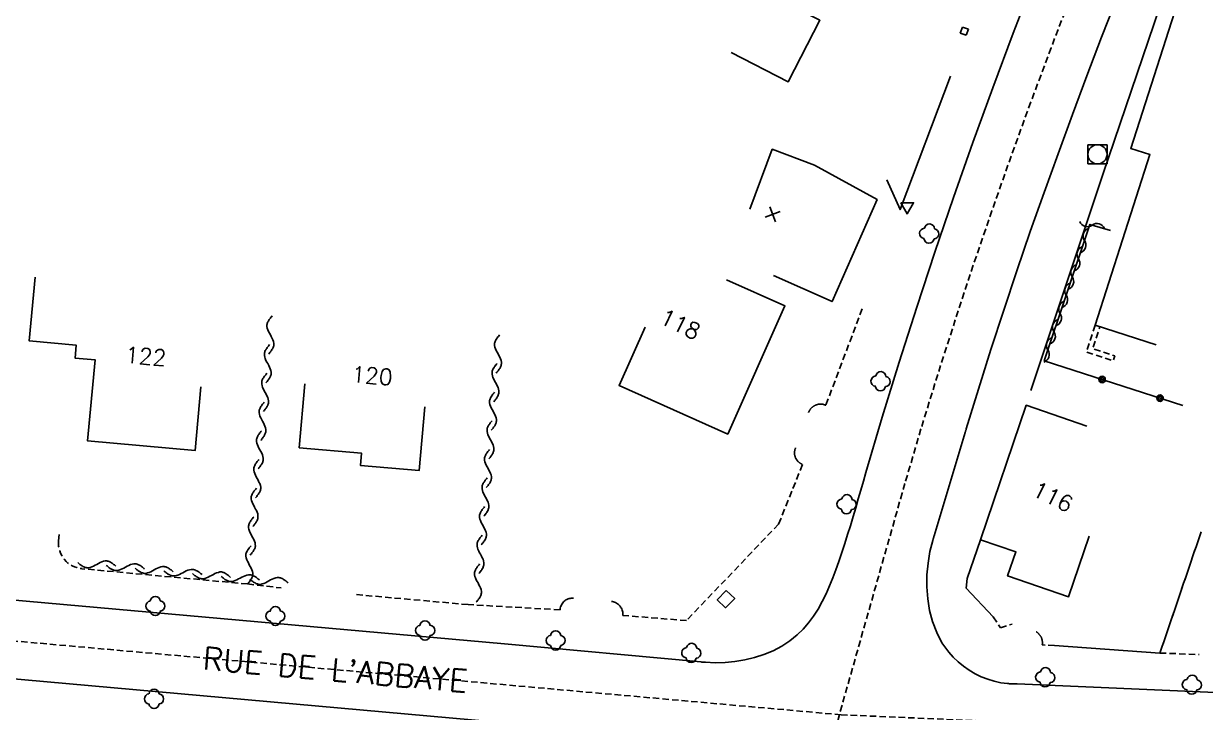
# Model space of a CAD drawing. Header units: millimetres. Extents: x 107999 to 109001, y 146999 to 148001.
# Drawn here: x 108595.3 to 108687.5, y 147361.7 to 147415.5 of the extents above; entities that cross this region are included whole.
import ezdxf
from ezdxf.enums import TextEntityAlignment as Align

# ---------------------------------------------------------------- set-up
doc = ezdxf.new("R2010")
doc.units = ezdxf.units.MM
doc.linetypes.add('DASHED', pattern=[0.75, 0.5, -0.25])
doc.layers.get('0').update_dxf_attribs({"linetype": 'CONTINUOUS'})
for name, color, linetype in [('W0001', 6, 'DASHED'), ('W0008', 7, 'CONTINUOUS'), ('W0100', 7, 'CONTINUOUS'), ('W0112', 1, 'DASHED'), ('W0300', 7, 'CONTINUOUS'), ('W0310', 3, 'CONTINUOUS'), ('W0322', 7, 'CONTINUOUS'), ('W0420', 7, 'CONTINUOUS'), ('W0473', 7, 'CONTINUOUS'), ('W0989', 7, 'CONTINUOUS'), ('W0991', 7, 'CONTINUOUS')]:
    doc.layers.add(name, color=color, linetype=linetype)
doc.styles.get("Standard").update_dxf_attribs({"font": 'romans.shx', "width": 0.85})

# ---------------------------------------------------------------- blocks, each defined once
blk = doc.blocks.new('t322o')
at = {"color": 0, "linetype": 'Continuous'}
for radius in [0.25, 0.15]:
    blk.add_circle((0, 0), radius, dxfattribs=at)
blk = doc.blocks.new('t310o')
at = {"color": 0, "linetype": 'Continuous'}
for centre, start, end in [((-0.5, 0.375), 216.8699, 323.1304), ((0.5, -0.375), 36.8699, 143.1303)]:
    blk.add_arc(centre, 0.625, start, end, dxfattribs=at)
blk = doc.blocks.new('T420')
for p, q in [((0.75, 0.75), (-0.75, 0.75)), ((-0.75, 0.75), (-0.75, -0.75)), ((0.75, 0.75), (0.75, -0.75)), ((0.75, -0.75), (-0.75, -0.75))]:
    blk.add_line(p, q)
blk.add_ellipse((0, 0), major_axis=(-0.53, 0.53), ratio=1, start_param=3.926991, end_param=10.210176)

msp = doc.modelspace()

# ---------------------------------------------------------------- linework, layer by layer
at = {"layer": 'W0001'}
for points in [[(108677.131, 147417.797), (108675.506, 147413.578), (108673.92, 147409.344), (108672.389, 147405.125), (108670.889, 147400.859), (108669.435, 147396.609), (108668.029, 147392.359), (108666.662, 147388.094), (108665.349, 147383.844), (108664.099, 147379.594), (108663.889, 147378.844), (108663.685, 147378.156), (108663.482, 147377.438), (108658.982, 147361.563), (108653.693, 147339.125), (108636.428, 147266.015), (108615.898, 147178.661)], [(108999.037, 147346.688), (108659.123, 147361.547), (108457.256, 147379.547)]]:
    msp.add_lwpolyline(points, dxfattribs=at)
at = {"layer": 'W0008'}
for points in [[(108999.099, 147349.703), (108672.865, 147363.953), (108672.787, 147363.953), (108672.717, 147363.953), (108672.639, 147363.953), (108672.56, 147363.953), (108672.482, 147363.969), (108672.412, 147363.969), (108672.334, 147363.969), (108672.256, 147363.969), (108672.178, 147363.984), (108672.099, 147363.984), (108671.584, 147364.047), (108671.068, 147364.172), (108670.56, 147364.328), (108670.06, 147364.516), (108669.576, 147364.75), (108669.115, 147365.031), (108668.67, 147365.328), (108668.256, 147365.672), (108667.865, 147366.047), (108667.514, 147366.438), (108666.99, 147367.172), (108666.576, 147367.969), (108666.248, 147368.813), (108666.021, 147369.688), (108665.873, 147370.594), (108665.81, 147371.531), (108665.818, 147372.453), (108665.904, 147373.375), (108666.053, 147374.281), (108666.271, 147375.141), (108666.271, 147375.141), (108666.279, 147375.188), (108666.295, 147375.219), (108666.303, 147375.25), (108666.31, 147375.281), (108666.326, 147375.328), (108666.334, 147375.359), (108666.342, 147375.391), (108666.357, 147375.422), (108666.365, 147375.469), (108666.373, 147375.5), (108668.803, 147383.563), (108668.81, 147383.594), (108668.818, 147383.625), (108668.826, 147383.656), (108668.834, 147383.688), (108668.842, 147383.719), (108668.857, 147383.75), (108668.865, 147383.781), (108668.873, 147383.797), (108668.881, 147383.828), (108668.889, 147383.859), (108668.889, 147383.859), (108669.834, 147386.953), (108670.803, 147390.031), (108671.803, 147393.109), (108672.834, 147396.172), (108673.881, 147399.234), (108674.951, 147402.281), (108676.045, 147405.312), (108677.162, 147408.359), (108678.303, 147411.375), (108679.451, 147414.406), (108681.779, 147420.328)], [(108999.099, 147349.703), (108672.865, 147363.953), (108672.787, 147363.953), (108672.717, 147363.953), (108672.639, 147363.953), (108672.56, 147363.953), (108672.482, 147363.969), (108672.412, 147363.969), (108672.334, 147363.969), (108672.256, 147363.969), (108672.178, 147363.984), (108672.099, 147363.984), (108671.584, 147364.047), (108671.068, 147364.172), (108670.56, 147364.328), (108670.06, 147364.516), (108669.576, 147364.75), (108669.115, 147365.031), (108668.67, 147365.328), (108668.256, 147365.672), (108667.865, 147366.047), (108667.514, 147366.438), (108666.99, 147367.172), (108666.576, 147367.969), (108666.248, 147368.813), (108666.021, 147369.688), (108665.873, 147370.594), (108665.81, 147371.531), (108665.818, 147372.453), (108665.904, 147373.375), (108666.053, 147374.281), (108666.271, 147375.141), (108666.271, 147375.141), (108666.279, 147375.188), (108666.295, 147375.219), (108666.303, 147375.25), (108666.31, 147375.281), (108666.326, 147375.328), (108666.334, 147375.359), (108666.342, 147375.391), (108666.357, 147375.422), (108666.365, 147375.469), (108666.373, 147375.5), (108668.803, 147383.563), (108668.81, 147383.594), (108668.818, 147383.625), (108668.826, 147383.656), (108668.834, 147383.688), (108668.842, 147383.719), (108668.857, 147383.75), (108668.865, 147383.781), (108668.873, 147383.797), (108668.881, 147383.828), (108668.889, 147383.859), (108668.889, 147383.859), (108669.834, 147386.953), (108670.803, 147390.031), (108671.803, 147393.109), (108672.834, 147396.172), (108673.881, 147399.234), (108674.951, 147402.281), (108676.045, 147405.312), (108677.162, 147408.359), (108678.303, 147411.375), (108679.451, 147414.406), (108681.779, 147420.328)], [(108674.178, 147418.938), (108672.545, 147414.703), (108670.951, 147410.453), (108669.404, 147406.188), (108667.896, 147401.906), (108666.428, 147397.625), (108665.014, 147393.344), (108663.639, 147389.047), (108662.318, 147384.75), (108661.053, 147380.453), (108660.857, 147379.766), (108660.654, 147379.078), (108660.459, 147378.391), (108660.256, 147377.688), (108660.053, 147377), (108659.842, 147376.297), (108659.623, 147375.609), (108659.404, 147374.906), (108659.178, 147374.203), (108658.935, 147373.5), (108658.935, 147373.5), (108658.709, 147372.859), (108658.474, 147372.234), (108658.217, 147371.594), (108657.943, 147370.984), (108657.646, 147370.375), (108657.326, 147369.797), (108656.974, 147369.25), (108656.584, 147368.719), (108656.162, 147368.234), (108655.693, 147367.781), (108655.693, 147367.781), (108655.107, 147367.313), (108654.482, 147366.906), (108653.803, 147366.547), (108653.092, 147366.25), (108652.357, 147366.016), (108651.599, 147365.828), (108650.834, 147365.703), (108650.068, 147365.625), (108649.295, 147365.594), (108648.545, 147365.641), (108648.506, 147365.641), (108648.467, 147365.641), (108648.428, 147365.641), (108648.389, 147365.641), (108648.349, 147365.656), (108648.31, 147365.656), (108648.271, 147365.656), (108648.232, 147365.656), (108648.193, 147365.672), (108648.162, 147365.672), (108632.834, 147367.094), (108457.537, 147382.719)], [(108632.295, 147360.969), (108430.428, 147379.047)]]:
    msp.add_lwpolyline(points, dxfattribs=at)
at = {"layer": 'W0100'}
for points in [[(108650.357, 147424.328), (108654.803, 147422.047), (108652.787, 147418.125), (108657.467, 147415.719), (108654.99, 147410.922), (108650.545, 147413.203)], [(108651.982, 147400.984), (108653.748, 147405.656), (108657.029, 147404.422), (108661.928, 147401.734), (108658.412, 147393.781), (108653.842, 147395.797)], [(108609.146, 147387.125), (108608.701, 147382.156), (108600.311, 147382.906), (108600.889, 147389.234), (108599.334, 147389.375), (108599.428, 147390.375), (108595.756, 147390.703), (108596.209, 147395.688)], [(108650.162, 147395.484), (108654.732, 147393.438), (108650.264, 147383.438), (108641.795, 147387.219), (108643.834, 147391.781)], [(108617.271, 147387.359), (108616.834, 147382.375), (108621.678, 147381.953), (108621.615, 147380.984), (108626.186, 147380.594), (108626.623, 147385.563)], [(108678.303, 147384.063), (108673.568, 147385.688), (108669.998, 147375.188), (108672.756, 147374.25), (108672.107, 147372.375), (108676.865, 147370.75), (108678.474, 147375.484)], [(108650.146, 147371.25), (108650.81, 147370.625), (108650.099, 147369.891), (108649.451, 147370.5), (108650.146, 147371.25)]]:
    msp.add_lwpolyline(points, dxfattribs=at)
at = {"layer": 'W0100', "flags": 128}
msp.add_lwpolyline([(108691.171, 147418.477), (108686.409, 147420.01), (108686.364, 147419.873), (108686.287, 147419.898), (108681.727, 147405.727), (108683.216, 147405.247), (108678.932, 147391.932), (108683.694, 147390.4)], dxfattribs=at)
at = {"layer": 'W0112'}
for points in [[(108668.599, 147415.188), (108668.42, 147414.719), (108668.889, 147414.547), (108669.068, 147415.016), (108668.599, 147415.188)], [(108660.764, 147393.203), (108657.92, 147385.688), (108657.889, 147385.703), (108657.857, 147385.719), (108657.826, 147385.734), (108657.795, 147385.734), (108657.764, 147385.75), (108657.732, 147385.75), (108657.701, 147385.766), (108657.67, 147385.766), (108657.639, 147385.766), (108657.607, 147385.781), (108657.576, 147385.781), (108657.545, 147385.781), (108657.506, 147385.781), (108657.474, 147385.781), (108657.443, 147385.781), (108657.412, 147385.781), (108657.381, 147385.766), (108657.349, 147385.766), (108657.318, 147385.766), (108657.287, 147385.75), (108657.248, 147385.75), (108657.217, 147385.734), (108657.193, 147385.734), (108657.162, 147385.719), (108657.131, 147385.703), (108657.099, 147385.688), (108657.068, 147385.672), (108657.037, 147385.656), (108657.014, 147385.641), (108656.982, 147385.625), (108656.959, 147385.609), (108656.928, 147385.594), (108656.904, 147385.578), (108656.881, 147385.547), (108656.857, 147385.531), (108656.834, 147385.516), (108656.81, 147385.484), (108656.787, 147385.469), (108656.764, 147385.438), (108656.74, 147385.422), (108656.724, 147385.391), (108656.701, 147385.359), (108656.685, 147385.344), (108656.67, 147385.313), (108656.654, 147385.281), (108656.639, 147385.25), (108656.623, 147385.219), (108656.607, 147385.188), (108656.592, 147385.172), (108656.584, 147385.141), (108656.576, 147385.125)], [(108655.56, 147382.359), (108655.545, 147382.328), (108655.537, 147382.297), (108655.521, 147382.266), (108655.514, 147382.234), (108655.506, 147382.203), (108655.498, 147382.172), (108655.498, 147382.141), (108655.49, 147382.109), (108655.482, 147382.078), (108655.482, 147382.047), (108655.482, 147382.016), (108655.482, 147381.984), (108655.482, 147381.953), (108655.482, 147381.922), (108655.482, 147381.891), (108655.49, 147381.859), (108655.49, 147381.828), (108655.498, 147381.797), (108655.506, 147381.766), (108655.514, 147381.734), (108655.521, 147381.703), (108655.529, 147381.672), (108655.537, 147381.641), (108655.553, 147381.609), (108655.568, 147381.578), (108655.576, 147381.547), (108655.592, 147381.531), (108655.607, 147381.5), (108655.623, 147381.469), (108655.639, 147381.438), (108655.662, 147381.422), (108655.678, 147381.391), (108655.701, 147381.359), (108655.717, 147381.344), (108655.74, 147381.313), (108655.764, 147381.297), (108655.787, 147381.266), (108655.81, 147381.25), (108655.834, 147381.234), (108655.857, 147381.203), (108655.889, 147381.188), (108655.912, 147381.172), (108655.935, 147381.156), (108655.967, 147381.141), (108655.998, 147381.125), (108656.021, 147381.109), (108656.053, 147381.094), (108656.084, 147381.078), (108656.107, 147381.063), (108654.24, 147376.422), (108647.045, 147368.891), (108642.092, 147369.297), (108642.092, 147369.391), (108642.092, 147369.469), (108642.076, 147369.563), (108642.061, 147369.641), (108642.037, 147369.719), (108641.998, 147369.813), (108641.959, 147369.891), (108641.912, 147369.953), (108641.865, 147370.031), (108641.803, 147370.094), (108641.74, 147370.156), (108641.67, 147370.203), (108641.599, 147370.25), (108641.521, 147370.297), (108641.443, 147370.328), (108641.357, 147370.359), (108641.279, 147370.375), (108641.209, 147370.391)], [(108598.045, 147375.109), (108598.092, 147375.609)], [(108683.998, 147366.359), (108687.217, 147375.828), (108683.998, 147366.359), (108687.053, 147366.25)], [(108612.795, 147371.75), (108599.857, 147372.938)], [(108612.795, 147371.75), (108615.42, 147371.438)], [(108638.232, 147370.641), (108638.146, 147370.641), (108638.061, 147370.641), (108637.974, 147370.625), (108637.889, 147370.609), (108637.803, 147370.578), (108637.724, 147370.547), (108637.646, 147370.5), (108637.576, 147370.453), (108637.506, 147370.406), (108637.443, 147370.344), (108637.389, 147370.266), (108637.334, 147370.203), (108637.295, 147370.125), (108637.256, 147370.047), (108637.224, 147369.969), (108637.201, 147369.875), (108637.186, 147369.797), (108637.186, 147369.734), (108629.998, 147370.141), (108621.295, 147370.922)], [(108670.99, 147369.188), (108671.553, 147368.328), (108672.459, 147368.625)], [(108675.779, 147366.953), (108674.818, 147367), (108674.818, 147367.031), (108674.826, 147367.063), (108674.826, 147367.094), (108674.826, 147367.141), (108674.826, 147367.172), (108674.826, 147367.203), (108674.826, 147367.234), (108674.826, 147367.266), (108674.818, 147367.297), (108674.81, 147367.328), (108674.803, 147367.375), (108674.795, 147367.406), (108674.787, 147367.438), (108674.779, 147367.469), (108674.771, 147367.5), (108674.756, 147367.531), (108674.748, 147367.563), (108674.732, 147367.594), (108674.717, 147367.625), (108674.701, 147367.656), (108674.685, 147367.672), (108674.662, 147367.703), (108674.646, 147367.734), (108674.631, 147367.766), (108674.607, 147367.781), (108674.584, 147367.813), (108674.56, 147367.844), (108674.537, 147367.859), (108674.514, 147367.891), (108674.49, 147367.906), (108674.467, 147367.938), (108674.443, 147367.953), (108674.412, 147367.969), (108674.389, 147368), (108674.357, 147368.016), (108674.349, 147368.016)]]:
    msp.add_lwpolyline(points, dxfattribs=at)
at = {"layer": 'W0112', "flags": 128}
msp.add_lwpolyline([(108678.932, 147391.932), (108678.258, 147389.83), (108680.36, 147389.156), (108680.482, 147389.537), (108678.761, 147390.089), (108679.313, 147391.81)], dxfattribs=at)
at = {"layer": 'W0112'}
msp.add_arc((108600.039, 147374.938), 2, 175.069, 264.8259, dxfattribs=at)
at = {"layer": 'W0300'}
for centre, radius, start, end in [((108665.642, 147399.09), 0.407, 93.3019, 261.2538), ((108666.01, 147399.434), 0.399, 2.2457, 170.9097), ((108666.346, 147399.059), 0.392, 274.5739, 80.9097), ((108665.978, 147398.731), 0.4, 184.4846, 351.0851), ((108662.217, 147387.913), 0.399, 2.2457, 170.9097), ((108661.85, 147387.569), 0.407, 93.3019, 261.2538), ((108662.186, 147387.21), 0.4, 184.4846, 351.0851), ((108662.553, 147387.538), 0.392, 274.5739, 80.9097), ((108659.201, 147377.979), 0.407, 93.3019, 261.2538), ((108659.568, 147378.323), 0.399, 2.2457, 170.9097), ((108659.904, 147377.948), 0.392, 274.5739, 80.9097), ((108659.537, 147377.62), 0.4, 184.4846, 351.0851), ((108605.594, 147370.391), 0.393, 6.8428, 175.4261), ((108605.242, 147370.031), 0.393, 96.8428, 263.1572), ((108605.594, 147369.688), 0.401, 186.7098, 353.2902), ((108605.945, 147370.031), 0.393, 275.7106, 84.2894), ((108614.617, 147369.25), 0.393, 95.7106, 264.2894), ((108614.969, 147369.594), 0.401, 6.7098, 173.2902), ((108615.32, 147369.25), 0.393, 276.8428, 83.1572), ((108614.969, 147368.891), 0.392, 184.5739, 355.4261), ((108626.641, 147368.469), 0.401, 6.7098, 173.2902), ((108626.289, 147368.125), 0.393, 96.8428, 263.1572), ((108626.992, 147368.125), 0.408, 275.4923, 83.4181), ((108636.484, 147367.344), 0.393, 95.7106, 263.1572), ((108636.836, 147367.703), 0.4, 4.4846, 175.5154), ((108637.188, 147367.344), 0.393, 276.8428, 83.1572), ((108626.641, 147367.766), 0.401, 186.7098, 353.2902), ((108636.836, 147367), 0.401, 186.7098, 353.2902), ((108647.448, 147366.728), 0.399, 2.2457, 170.9097), ((108647.081, 147366.384), 0.407, 93.3019, 261.2538), ((108647.417, 147366.025), 0.4, 184.4846, 351.0851), ((108647.784, 147366.353), 0.392, 274.5739, 80.9097), ((108675.07, 147364.828), 0.399, 2.2457, 170.9097), ((108674.703, 147364.484), 0.407, 93.3019, 261.2538), ((108675.039, 147364.125), 0.4, 184.4846, 351.0851), ((108675.406, 147364.453), 0.392, 274.5739, 80.9097), ((108686.148, 147363.906), 0.407, 94.3987, 261.2538), ((108686.516, 147364.25), 0.391, 2.2906, 170.7274), ((108686.852, 147363.875), 0.391, 273.4336, 82.0304), ((108605.148, 147362.781), 0.409, 96.5819, 263.4181), ((108605.5, 147363.141), 0.393, 6.8428, 173.1572), ((108605.852, 147362.781), 0.393, 275.7106, 84.2894), ((108686.484, 147363.547), 0.4, 184.4846, 351.0851), ((108605.5, 147362.438), 0.401, 186.7098, 353.2902)]:
    msp.add_arc(centre, radius, start, end, dxfattribs=at)
at = {"layer": 'W0310'}
for points in [[(108662.678, 147403.266), (108663.717, 147400.953), (108667.646, 147411.344)], [(108614.443, 147389.672), (108614.49, 147389.719), (108614.537, 147389.797), (108614.584, 147389.844), (108614.623, 147389.906), (108614.67, 147389.969), (108614.701, 147390.031), (108614.74, 147390.078), (108614.771, 147390.141), (108614.795, 147390.203), (108614.818, 147390.266), (108614.834, 147390.328), (108614.842, 147390.391), (108614.842, 147390.516), (108614.818, 147390.656), (108614.771, 147390.781), (108614.717, 147390.906), (108614.646, 147391.047), (108614.576, 147391.172), (108614.506, 147391.313), (108614.436, 147391.438), (108614.381, 147391.563), (108614.334, 147391.703), (108614.311, 147391.828), (108614.311, 147391.953), (108614.318, 147392.016), (108614.334, 147392.078), (108614.357, 147392.141), (108614.389, 147392.188), (108614.42, 147392.25), (108614.451, 147392.313), (108614.49, 147392.375), (108614.529, 147392.422), (108614.576, 147392.484), (108614.623, 147392.547), (108614.67, 147392.594), (108614.717, 147392.656)], [(108632.209, 147388.203), (108632.256, 147388.266), (108632.303, 147388.328), (108632.349, 147388.375), (108632.389, 147388.438), (108632.436, 147388.5), (108632.474, 147388.563), (108632.506, 147388.609), (108632.537, 147388.672), (108632.561, 147388.734), (108632.584, 147388.797), (108632.599, 147388.859), (108632.607, 147388.922), (108632.607, 147389.047), (108632.584, 147389.188), (108632.537, 147389.313), (108632.482, 147389.438), (108632.412, 147389.563), (108632.342, 147389.703), (108632.271, 147389.828), (108632.201, 147389.953), (108632.139, 147390.094), (108632.099, 147390.219), (108632.068, 147390.344), (108632.068, 147390.469), (108632.076, 147390.531), (108632.092, 147390.594), (108632.115, 147390.656), (108632.139, 147390.719), (108632.17, 147390.781), (108632.201, 147390.828), (108632.24, 147390.891), (108632.287, 147390.953), (108632.326, 147391.016), (108632.373, 147391.063), (108632.42, 147391.125), (108632.467, 147391.188)], [(108614.232, 147387.438), (108614.279, 147387.5), (108614.326, 147387.547), (108614.373, 147387.609), (108614.412, 147387.672), (108614.459, 147387.734), (108614.498, 147387.797), (108614.537, 147387.844), (108614.568, 147387.906), (108614.592, 147387.969), (108614.615, 147388.031), (108614.631, 147388.094), (108614.639, 147388.156), (108614.639, 147388.281), (108614.615, 147388.406), (108614.568, 147388.531), (108614.514, 147388.672), (108614.443, 147388.797), (108614.373, 147388.938), (108614.303, 147389.063), (108614.232, 147389.188), (108614.178, 147389.328), (108614.131, 147389.453), (108614.107, 147389.578), (108614.107, 147389.703), (108614.115, 147389.766), (108614.131, 147389.828), (108614.154, 147389.891), (108614.178, 147389.953), (108614.209, 147390.016), (108614.248, 147390.063), (108614.287, 147390.125), (108614.326, 147390.188), (108614.373, 147390.25), (108614.42, 147390.297), (108614.467, 147390.359), (108614.514, 147390.422)], [(108632.014, 147385.969), (108632.061, 147386.031), (108632.107, 147386.094), (108632.154, 147386.141), (108632.193, 147386.203), (108632.24, 147386.266), (108632.279, 147386.328), (108632.311, 147386.375), (108632.342, 147386.438), (108632.365, 147386.5), (108632.389, 147386.563), (108632.404, 147386.625), (108632.412, 147386.688), (108632.412, 147386.813), (108632.389, 147386.953), (108632.342, 147387.078), (108632.287, 147387.203), (108632.217, 147387.328), (108632.146, 147387.469), (108632.076, 147387.594), (108632.006, 147387.719), (108631.943, 147387.859), (108631.904, 147387.984), (108631.873, 147388.109), (108631.873, 147388.234), (108631.881, 147388.297), (108631.896, 147388.359), (108631.92, 147388.422), (108631.943, 147388.484), (108631.974, 147388.547), (108632.006, 147388.594), (108632.045, 147388.656), (108632.092, 147388.719), (108632.131, 147388.781), (108632.178, 147388.828), (108632.224, 147388.891), (108632.271, 147388.953)], [(108614.029, 147385.203), (108614.076, 147385.266), (108614.123, 147385.313), (108614.17, 147385.375), (108614.217, 147385.438), (108614.256, 147385.484), (108614.295, 147385.547), (108614.326, 147385.609), (108614.365, 147385.672), (108614.389, 147385.719), (108614.412, 147385.781), (108614.428, 147385.844), (108614.436, 147385.906), (108614.436, 147386.031), (108614.412, 147386.156), (108614.365, 147386.297), (108614.311, 147386.422), (108614.24, 147386.547), (108614.17, 147386.688), (108614.092, 147386.813), (108614.029, 147386.953), (108613.967, 147387.078), (108613.928, 147387.219), (108613.896, 147387.344), (108613.896, 147387.469), (108613.904, 147387.531), (108613.92, 147387.594), (108613.943, 147387.656), (108613.967, 147387.719), (108613.998, 147387.781), (108614.037, 147387.828), (108614.076, 147387.891), (108614.115, 147387.953), (108614.162, 147388.016), (108614.209, 147388.063), (108614.256, 147388.125), (108614.303, 147388.188)], [(108631.818, 147383.734), (108631.865, 147383.797), (108631.912, 147383.859), (108631.959, 147383.906), (108631.998, 147383.969), (108632.045, 147384.031), (108632.084, 147384.094), (108632.115, 147384.141), (108632.146, 147384.203), (108632.17, 147384.266), (108632.193, 147384.328), (108632.209, 147384.391), (108632.217, 147384.453), (108632.217, 147384.578), (108632.193, 147384.719), (108632.146, 147384.844), (108632.092, 147384.969), (108632.021, 147385.094), (108631.951, 147385.234), (108631.881, 147385.359), (108631.811, 147385.484), (108631.748, 147385.625), (108631.709, 147385.75), (108631.678, 147385.875), (108631.678, 147386), (108631.686, 147386.063), (108631.701, 147386.125), (108631.724, 147386.188), (108631.748, 147386.25), (108631.779, 147386.313), (108631.811, 147386.359), (108631.849, 147386.422), (108631.896, 147386.484), (108631.936, 147386.547), (108631.982, 147386.594), (108632.029, 147386.656), (108632.076, 147386.719)], [(108613.826, 147382.953), (108613.873, 147383), (108613.92, 147383.078), (108613.967, 147383.125), (108614.006, 147383.188), (108614.053, 147383.25), (108614.084, 147383.313), (108614.123, 147383.359), (108614.154, 147383.422), (108614.178, 147383.484), (108614.201, 147383.547), (108614.217, 147383.609), (108614.224, 147383.672), (108614.224, 147383.797), (108614.201, 147383.938), (108614.154, 147384.063), (108614.099, 147384.188), (108614.029, 147384.328), (108613.959, 147384.453), (108613.889, 147384.594), (108613.818, 147384.719), (108613.764, 147384.844), (108613.717, 147384.984), (108613.693, 147385.109), (108613.693, 147385.234), (108613.701, 147385.297), (108613.717, 147385.359), (108613.74, 147385.422), (108613.771, 147385.469), (108613.803, 147385.531), (108613.834, 147385.594), (108613.873, 147385.656), (108613.912, 147385.703), (108613.959, 147385.766), (108614.006, 147385.828), (108614.053, 147385.875), (108614.099, 147385.938)], [(108631.623, 147381.5), (108631.67, 147381.563), (108631.717, 147381.625), (108631.764, 147381.672), (108631.803, 147381.734), (108631.849, 147381.797), (108631.889, 147381.859), (108631.92, 147381.906), (108631.951, 147381.969), (108631.974, 147382.031), (108631.998, 147382.094), (108632.014, 147382.156), (108632.021, 147382.219), (108632.021, 147382.344), (108631.998, 147382.484), (108631.951, 147382.609), (108631.896, 147382.734), (108631.826, 147382.859), (108631.756, 147383), (108631.686, 147383.125), (108631.615, 147383.25), (108631.553, 147383.391), (108631.514, 147383.516), (108631.482, 147383.641), (108631.482, 147383.766), (108631.49, 147383.828), (108631.506, 147383.891), (108631.529, 147383.953), (108631.553, 147384.016), (108631.584, 147384.078), (108631.615, 147384.125), (108631.654, 147384.188), (108631.701, 147384.25), (108631.74, 147384.313), (108631.787, 147384.359), (108631.834, 147384.422), (108631.881, 147384.484)], [(108613.615, 147380.719), (108613.662, 147380.781), (108613.709, 147380.828), (108613.756, 147380.891), (108613.795, 147380.953), (108613.842, 147381.016), (108613.881, 147381.078), (108613.92, 147381.125), (108613.951, 147381.188), (108613.974, 147381.25), (108613.998, 147381.313), (108614.014, 147381.375), (108614.021, 147381.438), (108614.021, 147381.563), (108613.998, 147381.688), (108613.951, 147381.813), (108613.896, 147381.953), (108613.826, 147382.078), (108613.756, 147382.203), (108613.686, 147382.344), (108613.615, 147382.469), (108613.561, 147382.609), (108613.521, 147382.734), (108613.49, 147382.859), (108613.49, 147382.984), (108613.498, 147383.047), (108613.514, 147383.109), (108613.537, 147383.172), (108613.561, 147383.234), (108613.592, 147383.297), (108613.623, 147383.344), (108613.662, 147383.406), (108613.709, 147383.469), (108613.748, 147383.531), (108613.795, 147383.578), (108613.842, 147383.641), (108613.889, 147383.703)], [(108631.428, 147379.266), (108631.474, 147379.328), (108631.521, 147379.391), (108631.568, 147379.438), (108631.607, 147379.5), (108631.654, 147379.563), (108631.693, 147379.625), (108631.724, 147379.672), (108631.756, 147379.734), (108631.779, 147379.797), (108631.803, 147379.859), (108631.818, 147379.922), (108631.826, 147379.984), (108631.826, 147380.109), (108631.803, 147380.25), (108631.756, 147380.375), (108631.701, 147380.5), (108631.631, 147380.625), (108631.561, 147380.766), (108631.49, 147380.891), (108631.42, 147381.016), (108631.357, 147381.156), (108631.318, 147381.281), (108631.287, 147381.406), (108631.287, 147381.531), (108631.295, 147381.594), (108631.311, 147381.656), (108631.334, 147381.719), (108631.357, 147381.781), (108631.389, 147381.844), (108631.42, 147381.891), (108631.459, 147381.953), (108631.506, 147382.016), (108631.545, 147382.078), (108631.592, 147382.125), (108631.639, 147382.188), (108631.686, 147382.25)], [(108613.412, 147378.469), (108613.459, 147378.531), (108613.506, 147378.578), (108613.553, 147378.641), (108613.592, 147378.703), (108613.639, 147378.766), (108613.678, 147378.828), (108613.717, 147378.875), (108613.748, 147378.938), (108613.771, 147379), (108613.795, 147379.063), (108613.811, 147379.125), (108613.818, 147379.188), (108613.818, 147379.313), (108613.795, 147379.438), (108613.748, 147379.578), (108613.686, 147379.703), (108613.623, 147379.844), (108613.553, 147379.969), (108613.474, 147380.094), (108613.412, 147380.234), (108613.349, 147380.359), (108613.303, 147380.5), (108613.279, 147380.625), (108613.279, 147380.75), (108613.287, 147380.813), (108613.303, 147380.875), (108613.326, 147380.938), (108613.349, 147381), (108613.381, 147381.063), (108613.42, 147381.109), (108613.459, 147381.172), (108613.498, 147381.234), (108613.545, 147381.297), (108613.592, 147381.344), (108613.639, 147381.406), (108613.686, 147381.469)], [(108631.232, 147377.031), (108631.279, 147377.094), (108631.326, 147377.156), (108631.373, 147377.203), (108631.412, 147377.266), (108631.459, 147377.328), (108631.498, 147377.391), (108631.529, 147377.438), (108631.561, 147377.5), (108631.584, 147377.563), (108631.607, 147377.625), (108631.623, 147377.688), (108631.631, 147377.75), (108631.631, 147377.875), (108631.607, 147378.016), (108631.561, 147378.141), (108631.506, 147378.266), (108631.436, 147378.391), (108631.365, 147378.531), (108631.295, 147378.656), (108631.224, 147378.781), (108631.162, 147378.922), (108631.123, 147379.047), (108631.092, 147379.172), (108631.092, 147379.297), (108631.099, 147379.359), (108631.115, 147379.422), (108631.139, 147379.484), (108631.162, 147379.547), (108631.193, 147379.609), (108631.224, 147379.656), (108631.264, 147379.719), (108631.311, 147379.781), (108631.349, 147379.844), (108631.396, 147379.891), (108631.443, 147379.953), (108631.49, 147380.016)], [(108613.209, 147376.234), (108613.256, 147376.281), (108613.303, 147376.359), (108613.349, 147376.406), (108613.389, 147376.469), (108613.436, 147376.531), (108613.474, 147376.594), (108613.506, 147376.641), (108613.537, 147376.703), (108613.561, 147376.766), (108613.584, 147376.828), (108613.599, 147376.891), (108613.607, 147376.953), (108613.607, 147377.078), (108613.584, 147377.219), (108613.537, 147377.344), (108613.482, 147377.469), (108613.42, 147377.594), (108613.342, 147377.734), (108613.271, 147377.859), (108613.209, 147378), (108613.146, 147378.125), (108613.099, 147378.25), (108613.076, 147378.375), (108613.076, 147378.5), (108613.084, 147378.563), (108613.099, 147378.625), (108613.123, 147378.688), (108613.146, 147378.75), (108613.178, 147378.813), (108613.217, 147378.859), (108613.256, 147378.922), (108613.295, 147378.984), (108613.342, 147379.047), (108613.389, 147379.094), (108613.436, 147379.156), (108613.482, 147379.219)], [(108612.998, 147374), (108613.045, 147374.063), (108613.092, 147374.109), (108613.139, 147374.172), (108613.186, 147374.234), (108613.224, 147374.281), (108613.264, 147374.344), (108613.295, 147374.406), (108613.326, 147374.469), (108613.357, 147374.516), (108613.381, 147374.578), (108613.396, 147374.641), (108613.404, 147374.703), (108613.396, 147374.828), (108613.381, 147374.953), (108613.334, 147375.094), (108613.279, 147375.219), (108613.217, 147375.344), (108613.139, 147375.484), (108613.068, 147375.609), (108613.006, 147375.75), (108612.943, 147375.875), (108612.904, 147376.016), (108612.873, 147376.141), (108612.873, 147376.266), (108612.881, 147376.328), (108612.896, 147376.391), (108612.92, 147376.453), (108612.943, 147376.516), (108612.974, 147376.578), (108613.014, 147376.625), (108613.045, 147376.688), (108613.092, 147376.75), (108613.131, 147376.813), (108613.178, 147376.859), (108613.224, 147376.922), (108613.271, 147376.984)], [(108631.037, 147374.797), (108631.084, 147374.859), (108631.131, 147374.922), (108631.178, 147374.969), (108631.217, 147375.031), (108631.264, 147375.094), (108631.303, 147375.156), (108631.334, 147375.203), (108631.365, 147375.266), (108631.389, 147375.328), (108631.412, 147375.391), (108631.428, 147375.453), (108631.436, 147375.516), (108631.436, 147375.641), (108631.412, 147375.781), (108631.365, 147375.906), (108631.311, 147376.031), (108631.24, 147376.156), (108631.17, 147376.297), (108631.099, 147376.422), (108631.029, 147376.547), (108630.967, 147376.688), (108630.928, 147376.813), (108630.896, 147376.938), (108630.896, 147377.063), (108630.904, 147377.125), (108630.92, 147377.188), (108630.943, 147377.25), (108630.967, 147377.313), (108630.998, 147377.375), (108631.029, 147377.422), (108631.068, 147377.484), (108631.115, 147377.547), (108631.154, 147377.609), (108631.201, 147377.656), (108631.248, 147377.719), (108631.295, 147377.781)], [(108630.842, 147372.563), (108630.889, 147372.625), (108630.936, 147372.688), (108630.982, 147372.734), (108631.021, 147372.797), (108631.068, 147372.859), (108631.107, 147372.922), (108631.139, 147372.969), (108631.17, 147373.031), (108631.193, 147373.094), (108631.217, 147373.156), (108631.232, 147373.219), (108631.24, 147373.281), (108631.24, 147373.406), (108631.217, 147373.547), (108631.17, 147373.672), (108631.115, 147373.797), (108631.045, 147373.922), (108630.974, 147374.063), (108630.904, 147374.188), (108630.834, 147374.313), (108630.771, 147374.453), (108630.732, 147374.578), (108630.701, 147374.703), (108630.701, 147374.828), (108630.709, 147374.891), (108630.724, 147374.953), (108630.748, 147375.016), (108630.771, 147375.078), (108630.803, 147375.141), (108630.834, 147375.188), (108630.873, 147375.25), (108630.92, 147375.313), (108630.959, 147375.375), (108631.006, 147375.422), (108631.053, 147375.484), (108631.099, 147375.547)], [(108669.998, 147375.188), (108668.967, 147372.172), (108668.889, 147371.422), (108670.99, 147369.188)], [(108612.795, 147371.75), (108612.842, 147371.797), (108612.889, 147371.875), (108612.936, 147371.922), (108612.974, 147371.984), (108613.021, 147372.047), (108613.053, 147372.109), (108613.092, 147372.156), (108613.123, 147372.219), (108613.146, 147372.281), (108613.17, 147372.344), (108613.186, 147372.406), (108613.193, 147372.469), (108613.193, 147372.594), (108613.17, 147372.734), (108613.123, 147372.859), (108613.068, 147372.984), (108612.998, 147373.125), (108612.928, 147373.25), (108612.857, 147373.391), (108612.787, 147373.516), (108612.732, 147373.641), (108612.686, 147373.781), (108612.662, 147373.906), (108612.662, 147374.031), (108612.67, 147374.094), (108612.686, 147374.156), (108612.709, 147374.219), (108612.74, 147374.266), (108612.771, 147374.328), (108612.803, 147374.391), (108612.842, 147374.453), (108612.881, 147374.5), (108612.928, 147374.563), (108612.974, 147374.625), (108613.021, 147374.672), (108613.068, 147374.734)], [(108599.537, 147373.422), (108599.592, 147373.375), (108599.654, 147373.328), (108599.709, 147373.281), (108599.764, 147373.234), (108599.826, 147373.188), (108599.889, 147373.156), (108599.943, 147373.125), (108600.006, 147373.094), (108600.068, 147373.063), (108600.123, 147373.047), (108600.186, 147373.031), (108600.248, 147373.016), (108600.381, 147373.016), (108600.506, 147373.047), (108600.631, 147373.094), (108600.764, 147373.141), (108600.896, 147373.219), (108601.029, 147373.281), (108601.162, 147373.359), (108601.287, 147373.422), (108601.42, 147373.469), (108601.553, 147373.516), (108601.678, 147373.547), (108601.803, 147373.547), (108601.865, 147373.531), (108601.928, 147373.516), (108601.99, 147373.5), (108602.045, 147373.469), (108602.107, 147373.438), (108602.17, 147373.406), (108602.225, 147373.375), (108602.287, 147373.328), (108602.342, 147373.281), (108602.404, 147373.234), (108602.467, 147373.188), (108602.521, 147373.141)], [(108601.771, 147373.203), (108601.826, 147373.156), (108601.889, 147373.109), (108601.943, 147373.063), (108602.006, 147373.016), (108602.068, 147372.969), (108602.123, 147372.938), (108602.186, 147372.906), (108602.248, 147372.875), (108602.303, 147372.844), (108602.365, 147372.828), (108602.428, 147372.813), (108602.49, 147372.797), (108602.615, 147372.797), (108602.74, 147372.828), (108602.873, 147372.875), (108603.006, 147372.922), (108603.139, 147372.984), (108603.271, 147373.063), (108603.396, 147373.141), (108603.529, 147373.203), (108603.662, 147373.266), (108603.795, 147373.297), (108603.92, 147373.328), (108604.045, 147373.328), (108604.107, 147373.313), (108604.17, 147373.297), (108604.225, 147373.281), (108604.287, 147373.25), (108604.35, 147373.219), (108604.404, 147373.188), (108604.467, 147373.156), (108604.521, 147373.109), (108604.584, 147373.063), (108604.639, 147373.016), (108604.701, 147372.969), (108604.756, 147372.922)], [(108630.646, 147370.328), (108630.693, 147370.391), (108630.74, 147370.453), (108630.787, 147370.5), (108630.826, 147370.563), (108630.873, 147370.625), (108630.912, 147370.688), (108630.943, 147370.734), (108630.974, 147370.797), (108630.998, 147370.859), (108631.021, 147370.922), (108631.037, 147370.984), (108631.045, 147371.047), (108631.045, 147371.172), (108631.021, 147371.313), (108630.974, 147371.438), (108630.92, 147371.563), (108630.849, 147371.688), (108630.779, 147371.828), (108630.709, 147371.953), (108630.639, 147372.078), (108630.576, 147372.219), (108630.537, 147372.344), (108630.506, 147372.469), (108630.506, 147372.594), (108630.514, 147372.656), (108630.529, 147372.719), (108630.553, 147372.781), (108630.576, 147372.844), (108630.607, 147372.906), (108630.639, 147372.953), (108630.678, 147373.016), (108630.724, 147373.078), (108630.764, 147373.141), (108630.811, 147373.188), (108630.857, 147373.25), (108630.904, 147373.313)], [(108604.014, 147372.984), (108604.068, 147372.938), (108604.131, 147372.891), (108604.186, 147372.844), (108604.24, 147372.797), (108604.303, 147372.75), (108604.365, 147372.719), (108604.42, 147372.688), (108604.482, 147372.656), (108604.545, 147372.625), (108604.6, 147372.609), (108604.662, 147372.594), (108604.725, 147372.578), (108604.857, 147372.578), (108604.982, 147372.609), (108605.115, 147372.656), (108605.248, 147372.703), (108605.373, 147372.781), (108605.514, 147372.844), (108605.646, 147372.922), (108605.771, 147372.984), (108605.904, 147373.047), (108606.029, 147373.078), (108606.162, 147373.109), (108606.287, 147373.109), (108606.349, 147373.094), (108606.412, 147373.078), (108606.467, 147373.063), (108606.529, 147373.031), (108606.592, 147373), (108606.646, 147372.969), (108606.709, 147372.938), (108606.764, 147372.891), (108606.826, 147372.844), (108606.881, 147372.797), (108606.943, 147372.75), (108606.998, 147372.703)], [(108606.248, 147372.781), (108606.303, 147372.734), (108606.365, 147372.688), (108606.42, 147372.641), (108606.482, 147372.594), (108606.545, 147372.547), (108606.599, 147372.516), (108606.662, 147372.484), (108606.724, 147372.453), (108606.779, 147372.422), (108606.842, 147372.406), (108606.904, 147372.391), (108606.967, 147372.375), (108607.092, 147372.375), (108607.217, 147372.406), (108607.349, 147372.438), (108607.482, 147372.5), (108607.615, 147372.563), (108607.74, 147372.625), (108607.873, 147372.703), (108608.006, 147372.766), (108608.139, 147372.828), (108608.271, 147372.859), (108608.396, 147372.891), (108608.521, 147372.891), (108608.584, 147372.875), (108608.646, 147372.859), (108608.709, 147372.844), (108608.764, 147372.813), (108608.826, 147372.781), (108608.889, 147372.75), (108608.943, 147372.719), (108609.006, 147372.672), (108609.061, 147372.625), (108609.123, 147372.578), (108609.186, 147372.531), (108609.24, 147372.484)], [(108608.49, 147372.563), (108608.545, 147372.516), (108608.607, 147372.469), (108608.662, 147372.422), (108608.724, 147372.375), (108608.787, 147372.328), (108608.842, 147372.297), (108608.904, 147372.266), (108608.967, 147372.234), (108609.021, 147372.203), (108609.084, 147372.188), (108609.146, 147372.172), (108609.209, 147372.156), (108609.334, 147372.156), (108609.459, 147372.188), (108609.592, 147372.234), (108609.724, 147372.281), (108609.857, 147372.359), (108609.99, 147372.422), (108610.123, 147372.5), (108610.248, 147372.563), (108610.381, 147372.625), (108610.514, 147372.656), (108610.639, 147372.688), (108610.764, 147372.688), (108610.826, 147372.672), (108610.889, 147372.656), (108610.943, 147372.641), (108611.006, 147372.609), (108611.068, 147372.578), (108611.123, 147372.547), (108611.186, 147372.5), (108611.24, 147372.453), (108611.303, 147372.406), (108611.357, 147372.359), (108611.42, 147372.313), (108611.474, 147372.266)], [(108610.732, 147372.344), (108610.787, 147372.297), (108610.849, 147372.25), (108610.904, 147372.203), (108610.959, 147372.156), (108611.021, 147372.109), (108611.084, 147372.078), (108611.139, 147372.047), (108611.201, 147372.016), (108611.264, 147371.984), (108611.318, 147371.969), (108611.381, 147371.953), (108611.443, 147371.938), (108611.576, 147371.938), (108611.701, 147371.969), (108611.826, 147372.016), (108611.959, 147372.063), (108612.092, 147372.141), (108612.224, 147372.203), (108612.357, 147372.281), (108612.482, 147372.344), (108612.615, 147372.391), (108612.748, 147372.438), (108612.873, 147372.469), (108612.998, 147372.469), (108613.061, 147372.453), (108613.123, 147372.438), (108613.186, 147372.422), (108613.24, 147372.391), (108613.303, 147372.359), (108613.365, 147372.328), (108613.42, 147372.297), (108613.482, 147372.25), (108613.537, 147372.203), (108613.599, 147372.156), (108613.662, 147372.109), (108613.717, 147372.063)], [(108612.967, 147372.125), (108613.021, 147372.078), (108613.084, 147372.031), (108613.139, 147371.984), (108613.201, 147371.938), (108613.264, 147371.891), (108613.318, 147371.859), (108613.381, 147371.828), (108613.443, 147371.797), (108613.498, 147371.766), (108613.561, 147371.75), (108613.623, 147371.734), (108613.686, 147371.719), (108613.811, 147371.719), (108613.936, 147371.75), (108614.068, 147371.781), (108614.201, 147371.844), (108614.334, 147371.906), (108614.459, 147371.984), (108614.592, 147372.063), (108614.724, 147372.125), (108614.857, 147372.188), (108614.99, 147372.219), (108615.115, 147372.25), (108615.24, 147372.25), (108615.303, 147372.234), (108615.365, 147372.219), (108615.428, 147372.203), (108615.482, 147372.172), (108615.545, 147372.141), (108615.607, 147372.109), (108615.662, 147372.078), (108615.724, 147372.031), (108615.779, 147371.984), (108615.842, 147371.938), (108615.896, 147371.891), (108615.959, 147371.844)], [(108675.779, 147366.953), (108683.998, 147366.359)]]:
    msp.add_lwpolyline(points, dxfattribs=at)
at = {"layer": 'W0310', "flags": 128}
msp.add_lwpolyline([(108680.143, 147399.324), (108678.531, 147399.791), (108674.966, 147389.153)], dxfattribs=at)
at = {"layer": 'W0322'}
msp.add_lwpolyline([(108685.295, 147420.625), (108679.576, 147403.766), (108673.92, 147386.828)], dxfattribs=at)
at = {"layer": 'W0322', "flags": 128}
msp.add_lwpolyline([(108674.966, 147389.153), (108685.784, 147385.672)], dxfattribs=at)
at = {"layer": 'W0473'}
msp.add_lwpolyline([(108663.771, 147401.484), (108664.271, 147400.609), (108664.771, 147401.484), (108663.771, 147401.484)], dxfattribs=at)
at = {"layer": 'W0991'}
for points in [[(108653.545, 147401.172), (108654.006, 147400)], [(108653.185, 147400.359), (108654.357, 147400.813)]]:
    msp.add_lwpolyline(points, dxfattribs=at)

# ---------------------------------------------------------------- block references
at = {"layer": 'W0310'}
for p, rotation in [((108678.702, 147399.742), 163.8351995280453), ((108678.111, 147398.538), 251.4709323632264), ((108677.634, 147397.116), 251.4709323632264), ((108677.158, 147395.693), 251.4709323632264), ((108676.681, 147394.271), 251.4709323632264), ((108676.204, 147392.849), 251.4709323632264), ((108675.728, 147391.427), 251.4709323632264), ((108675.251, 147390.004), 251.4709323632264)]:
    msp.add_blockref('t310o', p, dxfattribs=dict(at, rotation=rotation))
at = {"layer": 'W0322', "rotation": 342.1631537971173}
for p in [(108679.487, 147387.698), (108684.009, 147386.243)]:
    msp.add_blockref('t322o', p, dxfattribs=at)
at = {"layer": 'W0420'}
msp.add_blockref('T420', (108679.124, 147405.258), dxfattribs=at)

# ---------------------------------------------------------------- texts
at = {"layer": 'W0989'}
msp.add_text("RUE DE L'ABBAYE", height=1.75, rotation=355, dxfattribs=at).set_placement((108619.642, 147365.067), align=Align.MIDDLE)
at = {"layer": 'W0991'}
for s, rotation, p in [('118', 334, (108646.564, 147392.008)), ('122', 355, (108604.851, 147389.507)), ('120', 355, (108622.51, 147387.994)), ('116', 334, (108675.642, 147378.549))]:
    msp.add_text(s, height=1.25, rotation=rotation, dxfattribs=at).set_placement(p, align=Align.MIDDLE)

doc.saveas('drawing.dxf')
